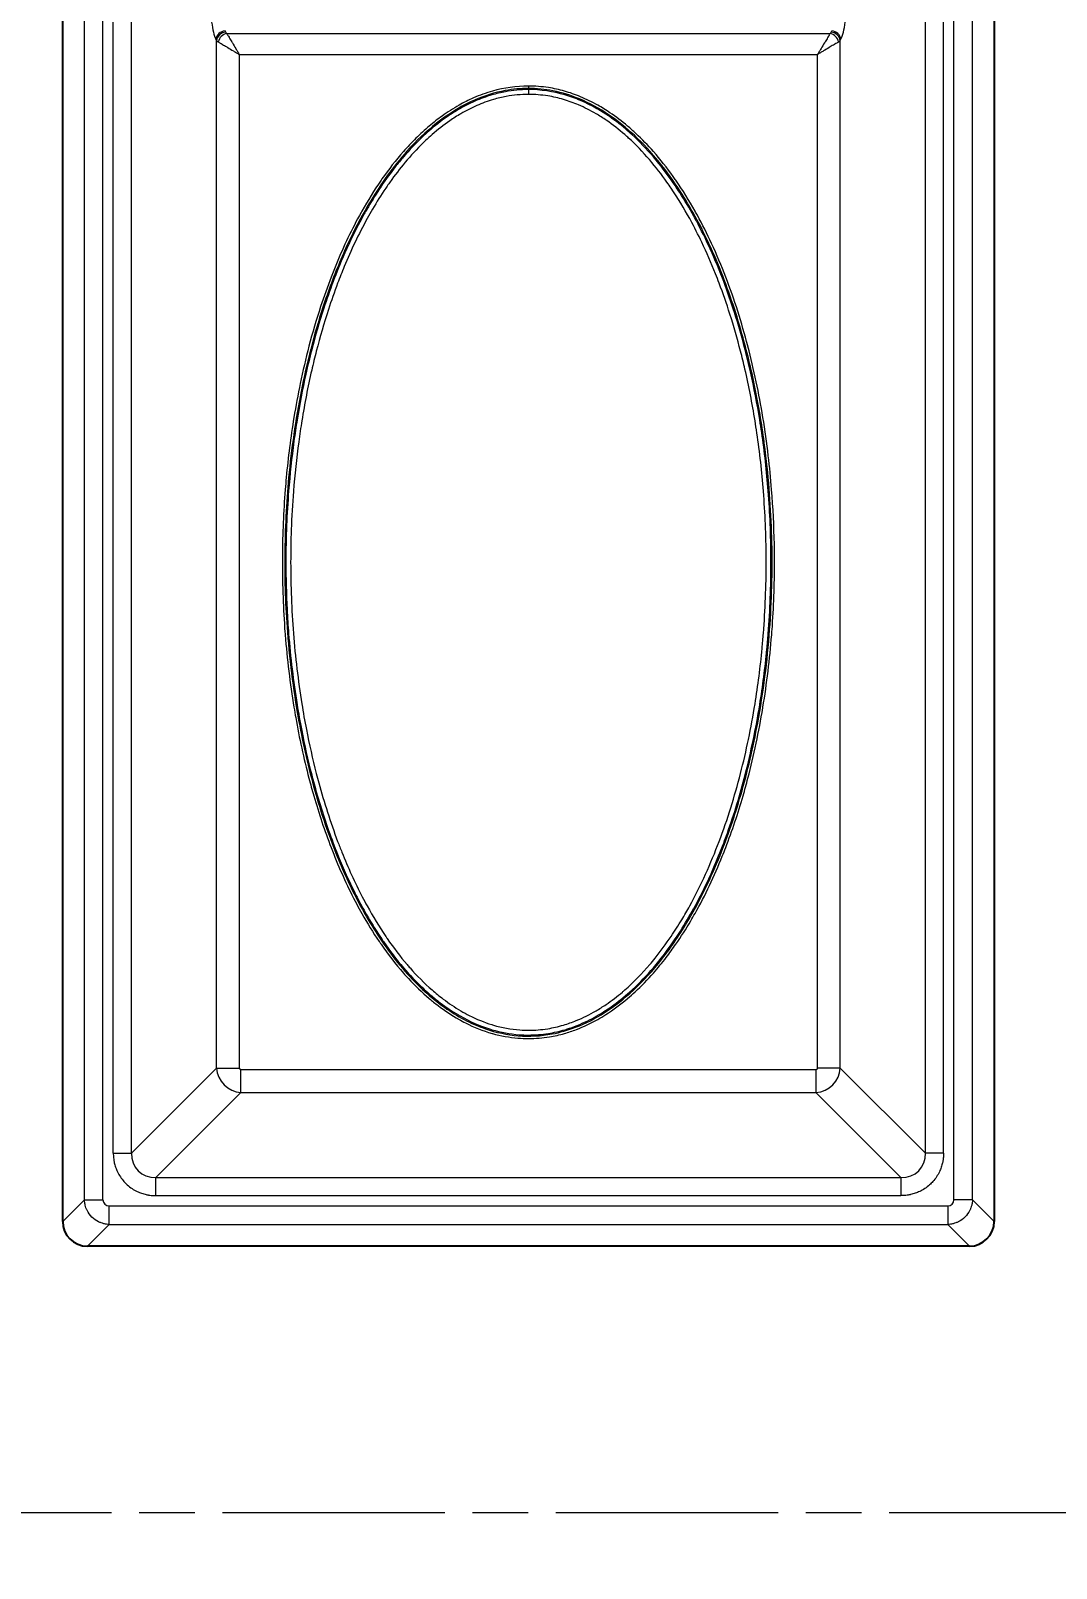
# Model space of a CAD drawing. Header units: millimetres. Extents: x 0 to 1486, y 0 to 1051.
# Drawn here: x 919.02 to 951.72, y 287.73 to 336.79 of the extents above; entities that cross this region are included whole.
import ezdxf

# ---------------------------------------------------------------- set-up
doc = ezdxf.new("R2010")
doc.units = ezdxf.units.MM
doc.header["$LTSCALE"] = 1.25
doc.linetypes.add('CHAIN', pattern=[0.3543, 0.2362, -0.0295, 0.0591, -0.0295])
for name, color, linetype, lineweight, true_color in [('Bemaßungen(DIN)', 7, 'Continuous', 5, 0x262659), ('Mittellinie(DIN)', 7, 'CHAIN', 15, 0x262659), ('Sichtbare Kanten(DIN)', 7, 'Continuous', 25, 0x262659), ('Sichtbare tangentiale Kanten(DIN)', 7, 'Continuous', 15, 0x1a1a3e)]:
    doc.layers.add(name, color=color, linetype=linetype, lineweight=lineweight, true_color=true_color)
doc.styles.add('Aktuell-DINGroßer Text', font='arial.ttf')
doc.dimstyles.new('STANDARD-DIN', dxfattribs={"dimscale": 1.25, "dimtxt": 5.25, "dimasz": 2.5, "dimexe": 3.175, "dimexo": 0, "dimgap": 0.8, "dimtad": 1, "dimrnd": 1e-08, "dimtxsty": 'Aktuell-DINGroßer Text', "dimcen": 0.09, "dimdle": 10, "dimclrd": 256, "dimclre": 256, "dimclrt": 256, "dimazin": 2, "dimtfac": 0.666667, "dimtmove": 0, "dimatfit": 3, "dimfxl": 1, "dimtolj": 1, "dimlwd": 25, "dimlwe": 25, "dimarcsym": 0})

# ---------------------------------------------------------------- blocks, each defined once
blk = doc.blocks.new('*D37')
at = {"layer": 'Bemaßungen(DIN)', "color": 250, "linetype": 'Continuous', "lineweight": 25, "true_color": 0x3f3f3f, "transparency": 16777216}
for p, q in [((1105.173, 296.347), (1131.662, 297.272)), ((1081.138, 283.508), (1131.662, 281.744))]:
    blk.add_line(p, q, dxfattribs=at)
for start, end in [(2.81942, 3.63885), (358, 2), (356.36115, 357.18058)]:
    blk.add_arc((909.321, 289.508), 218.508, start, end, dxfattribs=at)
at = {"layer": 'Bemaßungen(DIN)', "color": 250, "linetype": 'Continuous', "true_color": 0x3f3f3f, "transparency": 16777216}
for points in [[(1128.085, 300.278), (1127.044, 300.234), (1127.696, 297.134)], [(1127.044, 278.782), (1128.085, 278.738), (1127.696, 281.882)]]:
    blk.add_solid(points, dxfattribs=at)
at = {"layer": 'Defpoints', "color": 0, "linetype": 'Continuous', "transparency": 16777216}
for p in [(1105.173, 296.347), (909.321, 289.508), (1127.814, 286.966), (1081.138, 283.508)]:
    blk.add_point(p, dxfattribs=at)
at = {"layer": 'Bemaßungen(DIN)', "color": 179, "linetype": 'Continuous', "lineweight": 25, "true_color": 0x262659, "transparency": 16777216, "insert": (1120.267, 285.488), "char_height": 6.5625, "attachment_point": 1, "rotation": 90, "style": 'Aktuell-DINGroßer Text'}
blk.add_mtext('\\A1;4°', dxfattribs=at)

msp = doc.modelspace()

# ---------------------------------------------------------------- linework, layer by layer
at = {"layer": 'Mittellinie(DIN)', "ltscale": 23.990969}
msp.add_line((192.013, 289.508), (1084.263, 289.508), dxfattribs=at)
at = {"layer": 'Sichtbare Kanten(DIN)'}
for p, q in [((920.038, 298.796), (920.038, 411.92)), ((949.738, 411.92), (949.738, 298.796)), ((948.95, 298.008), (920.826, 298.008))]:
    msp.add_line(p, q, dxfattribs=at)
for centre, major_axis in [((920.851, 298.82), (-0.583, -0.583)), ((948.926, 298.82), (0.583, -0.583))]:
    msp.add_ellipse(centre, major_axis=major_axis, ratio=0.970288, start_param=5.512866, end_param=7.053504, dxfattribs=at)
at = {"layer": 'Sichtbare tangentiale Kanten(DIN)'}
for p, q in [((920.732, 299.49), (920.732, 411.227)), ((921.323, 299.49), (921.323, 411.227)), ((948.454, 299.49), (948.454, 411.227)), ((949.045, 299.49), (949.045, 411.227)), ((921.651, 300.979), (921.651, 337.061)), ((922.233, 300.979), (922.233, 337.061)), ((947.544, 300.979), (947.544, 337.061)), ((948.126, 300.979), (948.126, 337.061)), ((925.236, 336.747), (925.214, 336.79)), ((925.268, 336.704), (944.508, 336.704)), ((944.541, 336.747), (944.562, 336.79)), ((924.945, 336.478), (924.923, 336.52)), ((924.945, 303.691), (924.945, 336.478)), ((944.832, 336.478), (944.853, 336.52)), ((944.832, 303.691), (944.832, 336.478)), ((925.672, 303.691), (925.672, 336.03)), ((925.672, 336.03), (944.104, 336.03)), ((944.104, 303.691), (944.104, 336.03)), ((934.888, 335.025), (934.888, 334.949)), ((934.888, 334.949), (934.888, 334.913)), ((934.888, 334.913), (934.888, 334.759)), ((922.233, 300.979), (924.945, 303.691)), ((924.945, 303.691), (925.672, 303.691)), ((944.832, 303.691), (944.104, 303.691)), ((947.544, 300.979), (944.832, 303.691)), ((925.721, 302.915), (925.721, 303.642)), ((925.721, 303.642), (944.056, 303.642)), ((944.056, 303.642), (944.056, 302.915)), ((923.009, 300.203), (925.721, 302.915)), ((925.721, 302.915), (944.056, 302.915)), ((946.767, 300.203), (944.056, 302.915)), ((921.651, 300.979), (922.233, 300.979)), ((948.126, 300.979), (947.544, 300.979)), ((923.009, 300.203), (946.767, 300.203)), ((923.009, 299.621), (923.009, 300.203)), ((946.767, 300.203), (946.767, 299.621)), ((920.038, 298.796), (920.732, 299.49)), ((920.732, 299.49), (921.323, 299.49)), ((921.52, 298.702), (921.52, 299.293)), ((921.52, 299.293), (948.257, 299.293)), ((923.009, 299.621), (946.767, 299.621)), ((948.257, 299.293), (948.257, 298.702)), ((949.045, 299.49), (948.454, 299.49)), ((949.738, 298.796), (949.045, 299.49)), ((920.826, 298.008), (921.52, 298.702)), ((921.52, 298.702), (948.257, 298.702)), ((948.95, 298.008), (948.257, 298.702))]:
    msp.add_line(p, q, dxfattribs=at)
for centre, major_axis, ratio, start_param, end_param in [((925.054, 337.595), (-0.001, 1.197), 0.249407, 2.033422, 2.685728), ((944.723, 337.595), (0.001, 1.197), 0.249407, 3.597457, 4.249764), ((925.214, 336.52), (-0.267, -0.136), 0.876427, 4.292601, 5.756816), ((925.236, 336.478), (-0.267, -0.136), 0.876427, 4.292601, 5.756816), ((925.268, 336.434), (-0.212, -0.212), 0.822157, 4.024283, 5.400495), ((925.761, 336.799), (-0.539, 0), 0.439726, 0.219686, 0.413587), ((944.015, 336.799), (0.539, 0), 0.439726, 5.869599, 6.063499), ((944.508, 336.434), (0.212, -0.212), 0.822157, 0.88269, 2.258902), ((944.541, 336.478), (0.267, -0.136), 0.876427, 0.526369, 1.990584), ((944.562, 336.52), (0.267, -0.136), 0.876427, 0.526369, 1.990584), ((925.726, 336.531), (-0.803, 0), 0.281851, 0.234549, 0.438861), ((944.051, 336.531), (0.803, 0), 0.281851, 5.844325, 6.048636), ((925.724, 303.694), (0.566, -0.566), 0.950188, 3.956104, 5.468674), ((925.724, 303.694), (0.0375, 0.0375), 0.943242, 2.385308, 3.897877), ((944.053, 303.694), (-0.566, -0.566), 0.950188, 0.814511, 2.327081), ((944.053, 303.694), (-0.0375, 0.0375), 0.943242, 2.385308, 3.897877), ((923.093, 301.063), (0.65, 0.65), 0.870843, 2.385491, 3.897694), ((946.683, 301.063), (-0.65, 0.65), 0.870843, 2.385491, 3.897694), ((921.526, 299.496), (-0.146, -0.146), 0.970883, 5.512439, 7.053932), ((948.251, 299.496), (-0.146, 0.146), 0.970883, 2.370846, 3.912339)]:
    msp.add_ellipse(centre, major_axis=major_axis, ratio=ratio, start_param=start_param, end_param=end_param, dxfattribs=at)
for points, knots in [([(925.268, 336.704), (925.274, 336.695), (925.279, 336.685), (925.285, 336.675), (925.292, 336.665), (925.298, 336.654), (925.305, 336.643), (925.316, 336.624), (925.328, 336.604), (925.341, 336.583), (925.343, 336.579), (925.346, 336.574), (925.348, 336.57), (925.374, 336.527), (925.402, 336.481), (925.431, 336.432), (925.437, 336.423), (925.443, 336.413), (925.449, 336.403), (925.484, 336.344), (925.521, 336.283), (925.558, 336.22), (925.577, 336.189), (925.596, 336.157), (925.615, 336.126), (925.625, 336.11), (925.634, 336.094), (925.644, 336.078), (925.653, 336.062), (925.663, 336.046), (925.672, 336.03)], [0, 0, 0, 0, 0.0583903, 0.0583903, 0.0583903, 0.1166231, 0.1166231, 0.1166231, 0.213731, 0.213731, 0.213731, 0.233069, 0.233069, 0.233069, 0.4274621, 0.4274621, 0.4274621, 0.4661163, 0.4661163, 0.4661163, 0.6989275, 0.6989275, 0.6989275, 0.8156207, 0.8156207, 0.8156207, 0.8739806, 0.8739806, 0.8739806, 0.9322842, 0.9322842, 0.9322842, 0.9322842]), ([(944.508, 336.704), (944.503, 336.695), (944.497, 336.685), (944.491, 336.675), (944.485, 336.665), (944.478, 336.654), (944.472, 336.643), (944.461, 336.624), (944.449, 336.604), (944.436, 336.583), (944.433, 336.579), (944.431, 336.574), (944.428, 336.57), (944.403, 336.527), (944.375, 336.481), (944.345, 336.432), (944.34, 336.423), (944.334, 336.413), (944.328, 336.403), (944.292, 336.344), (944.256, 336.283), (944.218, 336.22), (944.199, 336.189), (944.18, 336.157), (944.161, 336.126), (944.152, 336.11), (944.142, 336.094), (944.133, 336.078), (944.123, 336.062), (944.114, 336.046), (944.104, 336.03)], [0, 0, 0, 0, 0.0583903, 0.0583903, 0.0583903, 0.1166231, 0.1166231, 0.1166231, 0.2137311, 0.2137311, 0.2137311, 0.233069, 0.233069, 0.233069, 0.4274621, 0.4274621, 0.4274621, 0.4661163, 0.4661163, 0.4661163, 0.6989275, 0.6989275, 0.6989275, 0.8156207, 0.8156207, 0.8156207, 0.8739806, 0.8739806, 0.8739806, 0.9322842, 0.9322842, 0.9322842, 0.9322842]), ([(924.999, 336.434), (925.008, 336.429), (925.017, 336.423), (925.028, 336.417), (925.038, 336.411), (925.049, 336.405), (925.06, 336.398), (925.079, 336.387), (925.099, 336.375), (925.12, 336.362), (925.124, 336.36), (925.128, 336.357), (925.132, 336.354), (925.175, 336.329), (925.222, 336.301), (925.27, 336.272), (925.28, 336.266), (925.29, 336.26), (925.299, 336.254), (925.358, 336.219), (925.42, 336.182), (925.482, 336.144), (925.514, 336.125), (925.545, 336.107), (925.577, 336.087), (925.593, 336.078), (925.609, 336.068), (925.625, 336.059), (925.64, 336.049), (925.656, 336.04), (925.672, 336.03)], [0, 0, 0, 0, 0.0583903, 0.0583903, 0.0583903, 0.1166231, 0.1166231, 0.1166231, 0.213731, 0.213731, 0.213731, 0.233069, 0.233069, 0.233069, 0.4274621, 0.4274621, 0.4274621, 0.4661163, 0.4661163, 0.4661163, 0.6989275, 0.6989275, 0.6989275, 0.8156207, 0.8156207, 0.8156207, 0.8739806, 0.8739806, 0.8739806, 0.9322842, 0.9322842, 0.9322842, 0.9322842]), ([(944.778, 336.434), (944.769, 336.429), (944.759, 336.423), (944.749, 336.417), (944.739, 336.411), (944.728, 336.405), (944.717, 336.398), (944.698, 336.387), (944.678, 336.375), (944.657, 336.362), (944.653, 336.36), (944.648, 336.357), (944.644, 336.354), (944.601, 336.329), (944.555, 336.301), (944.506, 336.272), (944.497, 336.266), (944.487, 336.26), (944.477, 336.254), (944.418, 336.219), (944.357, 336.182), (944.294, 336.144), (944.263, 336.125), (944.231, 336.107), (944.2, 336.087), (944.184, 336.078), (944.168, 336.068), (944.152, 336.059), (944.136, 336.049), (944.12, 336.04), (944.104, 336.03)], [0, 0, 0, 0, 0.0583903, 0.0583903, 0.0583903, 0.1166231, 0.1166231, 0.1166231, 0.2137311, 0.2137311, 0.2137311, 0.233069, 0.233069, 0.233069, 0.4274621, 0.4274621, 0.4274621, 0.4661163, 0.4661163, 0.4661163, 0.6989275, 0.6989275, 0.6989275, 0.8156207, 0.8156207, 0.8156207, 0.8739806, 0.8739806, 0.8739806, 0.9322842, 0.9322842, 0.9322842, 0.9322842]), ([(934.888, 335.025), (935.101, 335.025), (935.315, 335.008), (935.525, 334.975), (935.697, 334.948), (935.867, 334.911), (936.034, 334.864), (936.21, 334.814), (936.382, 334.754), (936.551, 334.684), (936.74, 334.605), (936.923, 334.515), (937.101, 334.415), (937.233, 334.34), (937.363, 334.26), (937.489, 334.175), (937.683, 334.043), (937.87, 333.9), (938.049, 333.749), (938.141, 333.671), (938.23, 333.591), (938.317, 333.51), (938.512, 333.327), (938.698, 333.135), (938.874, 332.934), (939.098, 332.68), (939.307, 332.414), (939.503, 332.138), (939.531, 332.098), (939.559, 332.058), (939.587, 332.018), (939.807, 331.7), (940.011, 331.371), (940.2, 331.034), (940.225, 330.99), (940.25, 330.946), (940.274, 330.902), (940.435, 330.607), (940.586, 330.306), (940.728, 330.001), (940.891, 329.648), (941.042, 329.29), (941.181, 328.927), (941.456, 328.212), (941.687, 327.48), (941.881, 326.74), (941.883, 326.734), (941.884, 326.728), (941.886, 326.722), (942.082, 325.973), (942.24, 325.215), (942.365, 324.451), (942.432, 324.046), (942.489, 323.639), (942.537, 323.231), (942.579, 322.871), (942.615, 322.509), (942.643, 322.147), (942.689, 321.568), (942.718, 320.987), (942.729, 320.406), (942.733, 320.213), (942.735, 320.021), (942.735, 319.829), (942.735, 319.108), (942.709, 318.388), (942.656, 317.67), (942.652, 317.617), (942.648, 317.563), (942.644, 317.51), (942.582, 316.739), (942.49, 315.97), (942.365, 315.206), (942.364, 315.198), (942.363, 315.19), (942.361, 315.183), (942.237, 314.427), (942.08, 313.676), (941.886, 312.936), (941.837, 312.749), (941.786, 312.563), (941.733, 312.378), (941.571, 311.82), (941.388, 311.268), (941.179, 310.726), (941.144, 310.633), (941.107, 310.54), (941.07, 310.447), (940.818, 309.822), (940.531, 309.211), (940.201, 308.623), (940.156, 308.545), (940.111, 308.467), (940.066, 308.389), (939.915, 308.134), (939.756, 307.883), (939.587, 307.639), (939.489, 307.498), (939.387, 307.358), (939.283, 307.222), (939.152, 307.051), (939.016, 306.885), (938.874, 306.723), (938.689, 306.513), (938.495, 306.311), (938.289, 306.121), (938.211, 306.049), (938.131, 305.978), (938.049, 305.909), (937.829, 305.723), (937.597, 305.55), (937.354, 305.395), (937.271, 305.342), (937.186, 305.291), (937.101, 305.243), (936.882, 305.119), (936.654, 305.011), (936.419, 304.921), (936.293, 304.873), (936.164, 304.83), (936.034, 304.793), (935.879, 304.749), (935.721, 304.714), (935.563, 304.688), (935.34, 304.651), (935.114, 304.632), (934.888, 304.632), (934.777, 304.632), (934.666, 304.637), (934.555, 304.646), (934.281, 304.668), (934.008, 304.718), (933.743, 304.793), (933.738, 304.794), (933.734, 304.796), (933.729, 304.797), (933.437, 304.88), (933.154, 304.994), (932.883, 305.131), (932.813, 305.167), (932.744, 305.204), (932.676, 305.243), (932.444, 305.374), (932.221, 305.522), (932.009, 305.683), (931.913, 305.756), (931.819, 305.831), (931.727, 305.909), (931.492, 306.108), (931.27, 306.323), (931.06, 306.548), (931.007, 306.606), (930.954, 306.664), (930.902, 306.723), (930.647, 307.014), (930.41, 307.321), (930.19, 307.639), (930.17, 307.668), (930.15, 307.697), (930.131, 307.726), (929.933, 308.017), (929.748, 308.317), (929.576, 308.623), (929.52, 308.722), (929.466, 308.821), (929.413, 308.921), (929.138, 309.439), (928.895, 309.973), (928.679, 310.518), (928.651, 310.587), (928.624, 310.656), (928.597, 310.726), (928.389, 311.268), (928.205, 311.82), (928.044, 312.378), (927.99, 312.563), (927.939, 312.749), (927.89, 312.936), (927.723, 313.575), (927.583, 314.221), (927.468, 314.872), (927.448, 314.983), (927.429, 315.095), (927.411, 315.206), (927.286, 315.97), (927.194, 316.739), (927.133, 317.51), (927.131, 317.538), (927.128, 317.567), (927.126, 317.595), (927.07, 318.338), (927.042, 319.083), (927.042, 319.829), (927.042, 319.9), (927.042, 319.97), (927.042, 320.041), (927.047, 320.744), (927.077, 321.447), (927.133, 322.147), (927.143, 322.278), (927.154, 322.408), (927.167, 322.538), (927.226, 323.178), (927.307, 323.817), (927.411, 324.451), (927.471, 324.814), (927.538, 325.177), (927.613, 325.537), (927.696, 325.934), (927.788, 326.329), (927.89, 326.722), (928.002, 327.148), (928.126, 327.572), (928.263, 327.991), (928.366, 328.307), (928.478, 328.621), (928.597, 328.931), (928.652, 329.073), (928.708, 329.214), (928.766, 329.354), (928.997, 329.914), (929.257, 330.461), (929.552, 330.99), (929.56, 331.005), (929.568, 331.019), (929.576, 331.034), (929.766, 331.371), (929.969, 331.7), (930.19, 332.018), (930.199, 332.032), (930.209, 332.046), (930.219, 332.06), (930.431, 332.363), (930.658, 332.656), (930.902, 332.934), (931.031, 333.08), (931.164, 333.222), (931.303, 333.359), (931.439, 333.494), (931.581, 333.624), (931.727, 333.749), (931.859, 333.861), (931.996, 333.968), (932.136, 334.069), (932.31, 334.194), (932.49, 334.31), (932.675, 334.415), (932.825, 334.499), (932.98, 334.577), (933.137, 334.646), (933.334, 334.732), (933.536, 334.805), (933.743, 334.864), (934.115, 334.969), (934.502, 335.025), (934.888, 335.025)], [0, 0, 0, 0, 0.639708, 0.639708, 0.639708, 1.160348, 1.160348, 1.160348, 1.708499, 1.708499, 1.708499, 2.321068, 2.321068, 2.321068, 2.777127, 2.777127, 2.777127, 3.481707, 3.481707, 3.481707, 3.840961, 3.840961, 3.840961, 4.642216, 4.642216, 4.642216, 5.656868, 5.656868, 5.656868, 5.802986, 5.802986, 5.802986, 6.963587, 6.963587, 6.963587, 7.114552, 7.114552, 7.114552, 8.124051, 8.124051, 8.124051, 9.289556, 9.289556, 9.289556, 11.587453, 11.587453, 11.587453, 11.605982, 11.605982, 11.605982, 13.927144, 13.927144, 13.927144, 15.159529, 15.159529, 15.159529, 16.248341, 16.248341, 16.248341, 17.992352, 17.992352, 17.992352, 18.569576, 18.569576, 18.569576, 20.730291, 20.730291, 20.730291, 20.890769, 20.890769, 20.890769, 23.211965, 23.211965, 23.211965, 23.235727, 23.235727, 23.235727, 25.53318, 25.53318, 25.53318, 26.112017, 26.112017, 26.112017, 27.854377, 27.854377, 27.854377, 28.153739, 28.153739, 28.153739, 30.175566, 30.175566, 30.175566, 30.445968, 30.445968, 30.445968, 31.33622, 31.33622, 31.33622, 31.85246, 31.85246, 31.85246, 32.496894, 32.496894, 32.496894, 33.336993, 33.336993, 33.336993, 33.657412, 33.657412, 33.657412, 34.522413, 34.522413, 34.522413, 34.818036, 34.818036, 34.818036, 35.57249, 35.57249, 35.57249, 35.978641, 35.978641, 35.978641, 36.46173, 36.46173, 36.46173, 37.139135, 37.139135, 37.139135, 37.472442, 37.472442, 37.472442, 38.299742, 38.299742, 38.299742, 38.313597, 38.313597, 38.313597, 39.224503, 39.224503, 39.224503, 39.460285, 39.460285, 39.460285, 40.259784, 40.259784, 40.259784, 40.620853, 40.620853, 40.620853, 41.545701, 41.545701, 41.545701, 41.781511, 41.781511, 41.781511, 42.942132, 42.942132, 42.942132, 43.047049, 43.047049, 43.047049, 44.102719, 44.102719, 44.102719, 44.442229, 44.442229, 44.442229, 46.200033, 46.200033, 46.200033, 46.423921, 46.423921, 46.423921, 48.166433, 48.166433, 48.166433, 48.745108, 48.745108, 48.745108, 50.727284, 50.727284, 50.727284, 51.066318, 51.066318, 51.066318, 53.387519, 53.387519, 53.387519, 53.473034, 53.473034, 53.473034, 55.708716, 55.708716, 55.708716, 55.921312, 55.921312, 55.921312, 58.029915, 58.029915, 58.029915, 58.421576, 58.421576, 58.421576, 60.351166, 60.351166, 60.351166, 61.455449, 61.455449, 61.455449, 62.672368, 62.672368, 62.672368, 63.995258, 63.995258, 63.995258, 64.993535, 64.993535, 64.993535, 65.448701, 65.448701, 65.448701, 67.264643, 67.264643, 67.264643, 67.314699, 67.314699, 67.314699, 68.475297, 68.475297, 68.475297, 68.525889, 68.525889, 68.525889, 69.636002, 69.636002, 69.636002, 70.220476, 70.220476, 70.220476, 70.796631, 70.796631, 70.796631, 71.316647, 71.316647, 71.316647, 71.957253, 71.957253, 71.957253, 72.473802, 72.473802, 72.473802, 73.117889, 73.117889, 73.117889, 74.278288, 74.278288, 74.278288, 74.278288]), ([(934.888, 334.949), (935.15, 334.949), (935.709, 334.893), (936.583, 334.623), (937.462, 334.139), (938.311, 333.448), (939.071, 332.62), (939.702, 331.737), (940.435, 330.501), (941.172, 328.857), (941.797, 326.872), (942.215, 324.986), (942.529, 322.896), (942.695, 320.452), (942.622, 317.597), (942.282, 314.9), (941.724, 312.494), (941.007, 310.383), (940.164, 308.62), (939.206, 307.191), (938.301, 306.188), (937.369, 305.454), (936.48, 304.995), (935.547, 304.727), (934.565, 304.673), (933.644, 304.873), (932.89, 305.196), (932.26, 305.575), (931.658, 306.051), (931.054, 306.646), (930.485, 307.335), (929.944, 308.129), (929.339, 309.183), (928.695, 310.599), (928.056, 312.489), (927.505, 314.845), (927.174, 317.414), (927.085, 320.067), (927.213, 322.638), (927.59, 325.29), (928.182, 327.615), (928.883, 329.501), (929.494, 330.768), (930.11, 331.787), (930.683, 332.582), (931.408, 333.394), (932.233, 334.087), (933.183, 334.62), (934.051, 334.893), (934.641, 334.949), (934.888, 334.949)], [0, 0, 0, 0, 0.801473, 1.708499, 2.777127, 3.840961, 5.018658, 6.172353, 7.114552, 9.351003, 11.587453, 13.373491, 15.159529, 17.94491, 20.730291, 23.740723, 26.112017, 28.153739, 30.445968, 31.987116, 33.336993, 34.522413, 35.57249, 36.368743, 37.472442, 38.554664, 39.224503, 39.965544, 40.78815, 41.545701, 42.532728, 43.487478, 44.442229, 46.200033, 48.166433, 50.445565, 53.473034, 55.947305, 58.421576, 61.208417, 63.995258, 65.629951, 67.264643, 68.228999, 69.222094, 70.220476, 71.519846, 72.473802, 73.523577, 74.278288, 74.278288, 74.278288, 74.278288]), ([(934.888, 334.913), (935.281, 334.913), (935.674, 334.852), (936.05, 334.742), (936.22, 334.692), (936.387, 334.631), (936.55, 334.562), (936.746, 334.478), (936.937, 334.381), (937.121, 334.274), (937.236, 334.206), (937.349, 334.134), (937.459, 334.059), (937.669, 333.915), (937.87, 333.757), (938.061, 333.59), (938.103, 333.553), (938.146, 333.515), (938.187, 333.477), (938.43, 333.254), (938.658, 333.016), (938.871, 332.766), (938.932, 332.695), (938.992, 332.623), (939.051, 332.55), (939.233, 332.323), (939.404, 332.089), (939.566, 331.849), (939.616, 331.775), (939.665, 331.7), (939.714, 331.625), (939.872, 331.378), (940.022, 331.125), (940.164, 330.868), (940.171, 330.855), (940.178, 330.842), (940.186, 330.828), (940.341, 330.544), (940.486, 330.254), (940.622, 329.961), (940.786, 329.609), (940.936, 329.252), (941.075, 328.89), (941.088, 328.856), (941.101, 328.821), (941.114, 328.786), (941.238, 328.459), (941.352, 328.129), (941.458, 327.796), (941.583, 327.403), (941.697, 327.006), (941.8, 326.607), (941.86, 326.373), (941.916, 326.138), (941.969, 325.902), (942.083, 325.395), (942.181, 324.885), (942.264, 324.372), (942.285, 324.24), (942.306, 324.108), (942.325, 323.975), (942.416, 323.355), (942.485, 322.732), (942.534, 322.107), (942.589, 321.402), (942.618, 320.694), (942.622, 319.987), (942.622, 319.934), (942.622, 319.881), (942.622, 319.829), (942.622, 319.068), (942.593, 318.308), (942.534, 317.55), (942.521, 317.385), (942.506, 317.219), (942.491, 317.053), (942.434, 316.462), (942.359, 315.872), (942.264, 315.285), (942.203, 314.905), (942.133, 314.525), (942.054, 314.148), (941.978, 313.78), (941.893, 313.414), (941.8, 313.05), (941.638, 312.422), (941.45, 311.799), (941.231, 311.188), (941.193, 311.082), (941.154, 310.976), (941.114, 310.871), (941.01, 310.595), (940.899, 310.321), (940.781, 310.049), (940.596, 309.625), (940.394, 309.207), (940.17, 308.801), (940.168, 308.797), (940.166, 308.793), (940.164, 308.789), (940.028, 308.542), (939.885, 308.3), (939.733, 308.062), (939.678, 307.977), (939.623, 307.892), (939.566, 307.809), (939.402, 307.566), (939.228, 307.329), (939.044, 307.099), (938.987, 307.029), (938.929, 306.96), (938.871, 306.891), (938.664, 306.649), (938.444, 306.418), (938.21, 306.201), (938.161, 306.156), (938.111, 306.111), (938.061, 306.067), (937.866, 305.897), (937.662, 305.738), (937.448, 305.592), (937.341, 305.519), (937.232, 305.45), (937.121, 305.384), (937.027, 305.33), (936.932, 305.278), (936.836, 305.229), (936.63, 305.125), (936.418, 305.035), (936.199, 304.962), (936.15, 304.945), (936.1, 304.93), (936.05, 304.915), (935.878, 304.864), (935.703, 304.824), (935.526, 304.796), (935.315, 304.762), (935.102, 304.745), (934.888, 304.745), (934.79, 304.745), (934.691, 304.748), (934.593, 304.756), (934.299, 304.778), (934.008, 304.832), (933.726, 304.915), (933.71, 304.92), (933.693, 304.925), (933.677, 304.93), (933.339, 305.034), (933.015, 305.179), (932.71, 305.353), (932.692, 305.363), (932.674, 305.374), (932.656, 305.384), (932.455, 305.502), (932.263, 305.632), (932.078, 305.772), (931.954, 305.866), (931.833, 305.965), (931.716, 306.067), (931.648, 306.126), (931.582, 306.187), (931.516, 306.248), (931.301, 306.451), (931.098, 306.666), (930.907, 306.89), (930.676, 307.16), (930.462, 307.442), (930.262, 307.733), (930.245, 307.758), (930.227, 307.783), (930.21, 307.809), (930.101, 307.97), (929.996, 308.135), (929.894, 308.302), (929.797, 308.462), (929.703, 308.625), (929.613, 308.789), (929.51, 308.975), (929.412, 309.163), (929.318, 309.353), (929.129, 309.736), (928.957, 310.126), (928.798, 310.521), (928.752, 310.637), (928.706, 310.754), (928.662, 310.871), (928.464, 311.396), (928.289, 311.929), (928.135, 312.468), (928.08, 312.661), (928.027, 312.855), (927.977, 313.05), (927.856, 313.519), (927.75, 313.992), (927.658, 314.467), (927.605, 314.739), (927.556, 315.012), (927.512, 315.285), (927.391, 316.036), (927.302, 316.792), (927.242, 317.55), (927.222, 317.806), (927.206, 318.063), (927.193, 318.319), (927.167, 318.822), (927.154, 319.325), (927.154, 319.829), (927.154, 320.222), (927.162, 320.616), (927.178, 321.01), (927.192, 321.376), (927.214, 321.742), (927.243, 322.107), (927.284, 322.637), (927.34, 323.165), (927.411, 323.691), (927.442, 323.919), (927.476, 324.146), (927.512, 324.372), (927.592, 324.863), (927.685, 325.351), (927.792, 325.836), (927.85, 326.094), (927.911, 326.351), (927.977, 326.607), (928.092, 327.055), (928.221, 327.5), (928.365, 327.94), (928.457, 328.224), (928.556, 328.506), (928.662, 328.786), (928.693, 328.869), (928.725, 328.951), (928.758, 329.034), (928.9, 329.394), (929.053, 329.751), (929.22, 330.102), (929.344, 330.361), (929.474, 330.617), (929.613, 330.868), (929.669, 330.97), (929.726, 331.071), (929.785, 331.172), (929.914, 331.392), (930.049, 331.609), (930.192, 331.822), (930.198, 331.831), (930.204, 331.84), (930.21, 331.849), (930.347, 332.052), (930.491, 332.251), (930.643, 332.445), (930.728, 332.554), (930.815, 332.661), (930.905, 332.767), (931.094, 332.987), (931.293, 333.198), (931.504, 333.398), (931.574, 333.463), (931.644, 333.528), (931.716, 333.59), (931.899, 333.751), (932.091, 333.902), (932.292, 334.041), (932.41, 334.123), (932.531, 334.201), (932.655, 334.274), (932.825, 334.373), (933, 334.463), (933.18, 334.542), (933.357, 334.62), (933.54, 334.687), (933.726, 334.742), (933.867, 334.783), (934.01, 334.818), (934.154, 334.844), (934.396, 334.889), (934.642, 334.913), (934.888, 334.913)], [0, 0, 0, 0, 1.13436, 1.13436, 1.13436, 1.648132, 1.648132, 1.648132, 2.268893, 2.268893, 2.268893, 2.658644, 2.658644, 2.658644, 3.403508, 3.403508, 3.403508, 3.570243, 3.570243, 3.570243, 4.538009, 4.538009, 4.538009, 4.814995, 4.814995, 4.814995, 5.672522, 5.672522, 5.672522, 5.936787, 5.936787, 5.936787, 6.807049, 6.807049, 6.807049, 6.85221, 6.85221, 6.85221, 7.813767, 7.813767, 7.813767, 8.965202, 8.965202, 8.965202, 9.076064, 9.076064, 9.076064, 10.116636, 10.116636, 10.116636, 11.345066, 11.345066, 11.345066, 12.065149, 12.065149, 12.065149, 13.614093, 13.614093, 13.614093, 14.013663, 14.013663, 14.013663, 15.88308, 15.88308, 15.88308, 17.995019, 17.995019, 17.995019, 18.152131, 18.152131, 18.152131, 20.421151, 20.421151, 20.421151, 20.917399, 20.917399, 20.917399, 22.690238, 22.690238, 22.690238, 23.83978, 23.83978, 23.83978, 24.959232, 24.959232, 24.959232, 26.893631, 26.893631, 26.893631, 27.228211, 27.228211, 27.228211, 28.107348, 28.107348, 28.107348, 29.483886, 29.483886, 29.483886, 29.497213, 29.497213, 29.497213, 30.332062, 30.332062, 30.332062, 30.631736, 30.631736, 30.631736, 31.500075, 31.500075, 31.500075, 31.766262, 31.766262, 31.766262, 32.704434, 32.704434, 32.704434, 32.900755, 32.900755, 32.900755, 33.658217, 33.658217, 33.658217, 34.035302, 34.035302, 34.035302, 34.350766, 34.350766, 34.350766, 35.019428, 35.019428, 35.019428, 35.169775, 35.169775, 35.169775, 35.688089, 35.688089, 35.688089, 36.304253, 36.304253, 36.304253, 36.588432, 36.588432, 36.588432, 37.438768, 37.438768, 37.438768, 37.488776, 37.488776, 37.488776, 38.512582, 38.512582, 38.512582, 38.573276, 38.573276, 38.573276, 39.250927, 39.250927, 39.250927, 39.707763, 39.707763, 39.707763, 39.971507, 39.971507, 39.971507, 40.840853, 40.840853, 40.840853, 41.886498, 41.886498, 41.886498, 41.976802, 41.976802, 41.976802, 42.555048, 42.555048, 42.555048, 43.111289, 43.111289, 43.111289, 43.74126, 43.74126, 43.74126, 45.007841, 45.007841, 45.007841, 45.380295, 45.380295, 45.380295, 47.050279, 47.050279, 47.050279, 47.649332, 47.649332, 47.649332, 49.092716, 49.092716, 49.092716, 49.918292, 49.918292, 49.918292, 52.18734, 52.18734, 52.18734, 52.954306, 52.954306, 52.954306, 54.456398, 54.456398, 54.456398, 55.632024, 55.632024, 55.632024, 56.72542, 56.72542, 56.72542, 58.309742, 58.309742, 58.309742, 58.994445, 58.994445, 58.994445, 60.475949, 60.475949, 60.475949, 61.263459, 61.263459, 61.263459, 62.642156, 62.642156, 62.642156, 63.532468, 63.532468, 63.532468, 63.795658, 63.795658, 63.795658, 64.94916, 64.94916, 64.94916, 65.801482, 65.801482, 65.801482, 66.146102, 66.146102, 66.146102, 66.904062, 66.904062, 66.904062, 66.935983, 66.935983, 66.935983, 67.662022, 67.662022, 67.662022, 68.070543, 68.070543, 68.070543, 68.924954, 68.924954, 68.924954, 69.205049, 69.205049, 69.205049, 69.919449, 69.919449, 69.919449, 70.33964, 70.33964, 70.33964, 70.911285, 70.911285, 70.911285, 71.474241, 71.474241, 71.474241, 71.898749, 71.898749, 71.898749, 72.608523, 72.608523, 72.608523, 72.608523]), ([(934.888, 334.759), (935.095, 334.759), (935.302, 334.742), (935.506, 334.709), (935.675, 334.682), (935.843, 334.644), (936.007, 334.595), (936.171, 334.547), (936.332, 334.488), (936.49, 334.421), (936.68, 334.34), (936.865, 334.246), (937.044, 334.141), (937.156, 334.076), (937.265, 334.006), (937.372, 333.933), (937.577, 333.792), (937.773, 333.638), (937.96, 333.475), (938.002, 333.438), (938.043, 333.401), (938.084, 333.364), (938.318, 333.149), (938.538, 332.919), (938.745, 332.678), (938.748, 332.675), (938.751, 332.671), (938.755, 332.667), (938.949, 332.44), (939.132, 332.202), (939.305, 331.958), (939.35, 331.893), (939.395, 331.829), (939.439, 331.763), (939.651, 331.45), (939.847, 331.126), (940.03, 330.795), (940.037, 330.781), (940.044, 330.768), (940.051, 330.755), (940.18, 330.52), (940.301, 330.281), (940.416, 330.039), (940.573, 329.71), (940.718, 329.376), (940.853, 329.037), (940.893, 328.936), (940.932, 328.834), (940.971, 328.732), (941.094, 328.408), (941.207, 328.08), (941.312, 327.749), (941.437, 327.359), (941.549, 326.965), (941.651, 326.569), (941.701, 326.376), (941.748, 326.183), (941.792, 325.99), (941.918, 325.446), (942.024, 324.898), (942.113, 324.348), (942.134, 324.216), (942.154, 324.085), (942.174, 323.953), (942.264, 323.336), (942.333, 322.717), (942.381, 322.096), (942.436, 321.394), (942.465, 320.69), (942.469, 319.986), (942.469, 319.933), (942.469, 319.881), (942.469, 319.829), (942.469, 319.072), (942.44, 318.316), (942.381, 317.562), (942.369, 317.402), (942.355, 317.242), (942.34, 317.082), (942.283, 316.489), (942.208, 315.898), (942.113, 315.309), (942.052, 314.931), (941.982, 314.554), (941.904, 314.179), (941.828, 313.814), (941.744, 313.45), (941.651, 313.089), (941.463, 312.356), (941.238, 311.633), (940.971, 310.925), (940.704, 310.217), (940.394, 309.525), (940.03, 308.863), (939.948, 308.715), (939.864, 308.568), (939.777, 308.423), (939.669, 308.244), (939.557, 308.068), (939.439, 307.894), (939.277, 307.655), (939.106, 307.421), (938.924, 307.196), (938.869, 307.126), (938.812, 307.058), (938.754, 306.991), (938.508, 306.703), (938.244, 306.431), (937.96, 306.182), (937.934, 306.16), (937.908, 306.138), (937.883, 306.116), (937.716, 305.975), (937.542, 305.841), (937.362, 305.718), (937.258, 305.647), (937.152, 305.58), (937.043, 305.516), (936.841, 305.398), (936.631, 305.293), (936.415, 305.205), (936.281, 305.151), (936.145, 305.103), (936.007, 305.062), (935.841, 305.013), (935.672, 304.974), (935.502, 304.947), (935.299, 304.914), (935.094, 304.898), (934.888, 304.898), (934.798, 304.898), (934.709, 304.901), (934.619, 304.907), (934.332, 304.927), (934.046, 304.98), (933.77, 305.062), (933.754, 305.067), (933.738, 305.071), (933.722, 305.076), (933.474, 305.153), (933.233, 305.252), (933.002, 305.369), (932.911, 305.416), (932.821, 305.465), (932.733, 305.516), (932.538, 305.631), (932.351, 305.757), (932.171, 305.894), (932.049, 305.986), (931.931, 306.082), (931.817, 306.182), (931.567, 306.401), (931.333, 306.637), (931.114, 306.885), (931.083, 306.92), (931.052, 306.955), (931.022, 306.991), (930.796, 307.255), (930.585, 307.533), (930.388, 307.82), (930.371, 307.845), (930.354, 307.869), (930.337, 307.894), (930.125, 308.208), (929.929, 308.531), (929.747, 308.863), (929.694, 308.958), (929.643, 309.054), (929.592, 309.151), (929.351, 309.615), (929.135, 310.092), (928.94, 310.578), (928.894, 310.693), (928.849, 310.809), (928.805, 310.925), (928.574, 311.538), (928.375, 312.162), (928.203, 312.794), (928.177, 312.892), (928.151, 312.99), (928.125, 313.089), (928.005, 313.555), (927.9, 314.024), (927.808, 314.497), (927.755, 314.767), (927.707, 315.038), (927.663, 315.309), (927.543, 316.056), (927.454, 316.808), (927.395, 317.562), (927.336, 318.316), (927.307, 319.072), (927.307, 319.829), (927.307, 320.176), (927.313, 320.524), (927.326, 320.872), (927.34, 321.28), (927.363, 321.688), (927.395, 322.095), (927.436, 322.622), (927.492, 323.147), (927.563, 323.671), (927.594, 323.897), (927.627, 324.123), (927.664, 324.348), (927.751, 324.889), (927.855, 325.427), (927.977, 325.961), (928.024, 326.164), (928.073, 326.367), (928.125, 326.569), (928.24, 327.014), (928.368, 327.455), (928.51, 327.892), (928.602, 328.174), (928.701, 328.454), (928.805, 328.732), (928.873, 328.911), (928.943, 329.088), (929.016, 329.265), (929.232, 329.787), (929.475, 330.299), (929.747, 330.795), (929.802, 330.895), (929.859, 330.995), (929.917, 331.094), (930.05, 331.322), (930.19, 331.545), (930.337, 331.763), (930.401, 331.857), (930.466, 331.951), (930.532, 332.043), (930.687, 332.258), (930.85, 332.466), (931.022, 332.667), (931.207, 332.883), (931.403, 333.091), (931.61, 333.287), (931.677, 333.351), (931.746, 333.414), (931.817, 333.475), (931.996, 333.632), (932.183, 333.78), (932.379, 333.915), (932.494, 333.995), (932.612, 334.071), (932.733, 334.141), (932.897, 334.238), (933.067, 334.325), (933.241, 334.402), (933.413, 334.477), (933.59, 334.542), (933.77, 334.595), (933.905, 334.635), (934.043, 334.668), (934.182, 334.694), (934.415, 334.737), (934.652, 334.759), (934.888, 334.759)], [0, 0, 0, 0, 0.620901, 0.620901, 0.620901, 1.134291, 1.134291, 1.134291, 1.648132, 1.648132, 1.648132, 2.268896, 2.268896, 2.268896, 2.658644, 2.658644, 2.658644, 3.403509, 3.403509, 3.403509, 3.570243, 3.570243, 3.570243, 4.522872, 4.522872, 4.522872, 4.538033, 4.538033, 4.538033, 5.435647, 5.435647, 5.435647, 5.672526, 5.672526, 5.672526, 6.807049, 6.807049, 6.807049, 6.85221, 6.85221, 6.85221, 7.65563, 7.65563, 7.65563, 8.748582, 8.748582, 8.748582, 9.07605, 9.07605, 9.07605, 10.116636, 10.116636, 10.116636, 11.345061, 11.345061, 11.345061, 11.940907, 11.940907, 11.940907, 13.614094, 13.614094, 13.614094, 14.013663, 14.013663, 14.013663, 15.883041, 15.883041, 15.883041, 17.995019, 17.995019, 17.995019, 18.152131, 18.152131, 18.152131, 20.421151, 20.421151, 20.421151, 20.902488, 20.902488, 20.902488, 22.690208, 22.690208, 22.690208, 23.83978, 23.83978, 23.83978, 24.959232, 24.959232, 24.959232, 27.228332, 27.228332, 27.228332, 29.497264, 29.497264, 29.497264, 30.004132, 30.004132, 30.004132, 30.631822, 30.631822, 30.631822, 31.500075, 31.500075, 31.500075, 31.766262, 31.766262, 31.766262, 32.900744, 32.900744, 32.900744, 33.002604, 33.002604, 33.002604, 33.658217, 33.658217, 33.658217, 34.035386, 34.035386, 34.035386, 34.737409, 34.737409, 34.737409, 35.169886, 35.169886, 35.169886, 35.688089, 35.688089, 35.688089, 36.304254, 36.304254, 36.304254, 36.573387, 36.573387, 36.573387, 37.438768, 37.438768, 37.438768, 37.488776, 37.488776, 37.488776, 38.267108, 38.267108, 38.267108, 38.573188, 38.573188, 38.573188, 39.250927, 39.250927, 39.250927, 39.707618, 39.707618, 39.707618, 40.702482, 40.702482, 40.702482, 40.842288, 40.842288, 40.842288, 41.886498, 41.886498, 41.886498, 41.976801, 41.976801, 41.976801, 43.111293, 43.111293, 43.111293, 43.438274, 43.438274, 43.438274, 45.007841, 45.007841, 45.007841, 45.380294, 45.380294, 45.380294, 47.344178, 47.344178, 47.344178, 47.649338, 47.649338, 47.649338, 49.092716, 49.092716, 49.092716, 49.918319, 49.918319, 49.918319, 52.187343, 52.187343, 52.187343, 54.456392, 54.456392, 54.456392, 55.49965, 55.49965, 55.49965, 56.725435, 56.725435, 56.725435, 58.309742, 58.309742, 58.309742, 58.994439, 58.994439, 58.994439, 60.637765, 60.637765, 60.637765, 61.26347, 61.26347, 61.26347, 62.642156, 62.642156, 62.642156, 63.532496, 63.532496, 63.532496, 64.10511, 64.10511, 64.10511, 65.801507, 65.801507, 65.801507, 66.146102, 66.146102, 66.146102, 66.936006, 66.936006, 66.936006, 67.277478, 67.277478, 67.277478, 68.070691, 68.070691, 68.070691, 68.924954, 68.924954, 68.924954, 69.205049, 69.205049, 69.205049, 69.919449, 69.919449, 69.919449, 70.339628, 70.339628, 70.339628, 70.911285, 70.911285, 70.911285, 71.474194, 71.474194, 71.474194, 71.898749, 71.898749, 71.898749, 72.608523, 72.608523, 72.608523, 72.608523]), ([(921.651, 300.979), (921.651, 300.953), (921.651, 300.927), (921.653, 300.901), (921.654, 300.882), (921.655, 300.863), (921.657, 300.843), (921.658, 300.837), (921.658, 300.831), (921.659, 300.824), (921.662, 300.799), (921.665, 300.773), (921.669, 300.748), (921.672, 300.735), (921.674, 300.722), (921.676, 300.71), (921.679, 300.697), (921.681, 300.685), (921.684, 300.672), (921.69, 300.647), (921.696, 300.622), (921.703, 300.598), (921.71, 300.573), (921.717, 300.549), (921.726, 300.525), (921.734, 300.501), (921.743, 300.477), (921.752, 300.453), (921.762, 300.43), (921.772, 300.406), (921.783, 300.384), (921.838, 300.269), (921.908, 300.163), (921.992, 300.069), (922.009, 300.05), (922.026, 300.031), (922.044, 300.014), (922.062, 299.996), (922.08, 299.979), (922.099, 299.962), (922.193, 299.878), (922.299, 299.808), (922.414, 299.753), (922.437, 299.742), (922.46, 299.732), (922.483, 299.722), (922.507, 299.713), (922.531, 299.704), (922.555, 299.696), (922.579, 299.687), (922.603, 299.68), (922.628, 299.673), (922.652, 299.666), (922.677, 299.66), (922.702, 299.654), (922.715, 299.651), (922.727, 299.649), (922.74, 299.646), (922.752, 299.644), (922.765, 299.641), (922.778, 299.639), (922.803, 299.635), (922.829, 299.632), (922.854, 299.629), (922.861, 299.628), (922.867, 299.628), (922.873, 299.627), (922.893, 299.625), (922.912, 299.624), (922.931, 299.623), (922.957, 299.621), (922.983, 299.621), (923.009, 299.621)], [-5.513202, -5.513202, -5.513202, -5.513202, -5.436809, -5.436809, -5.436809, -5.379514, -5.379514, -5.379514, -5.360415, -5.360415, -5.360415, -5.284022, -5.284022, -5.284022, -5.245825, -5.245825, -5.245825, -5.207629, -5.207629, -5.207629, -5.131235, -5.131235, -5.131235, -5.054842, -5.054842, -5.054842, -4.978448, -4.978448, -4.978448, -4.902055, -4.902055, -4.902055, -4.520088, -4.520088, -4.520088, -4.443694, -4.443694, -4.443694, -4.367301, -4.367301, -4.367301, -3.985334, -3.985334, -3.985334, -3.90894, -3.90894, -3.90894, -3.832547, -3.832547, -3.832547, -3.756153, -3.756153, -3.756153, -3.67976, -3.67976, -3.67976, -3.641563, -3.641563, -3.641563, -3.603367, -3.603367, -3.603367, -3.526973, -3.526973, -3.526973, -3.507875, -3.507875, -3.507875, -3.45058, -3.45058, -3.45058, -3.374186, -3.374186, -3.374186, -3.374186]), ([(948.126, 300.979), (948.126, 300.953), (948.125, 300.927), (948.124, 300.901), (948.123, 300.882), (948.121, 300.863), (948.119, 300.843), (948.119, 300.837), (948.118, 300.831), (948.117, 300.824), (948.115, 300.799), (948.111, 300.773), (948.107, 300.748), (948.105, 300.735), (948.103, 300.722), (948.1, 300.71), (948.098, 300.697), (948.095, 300.685), (948.092, 300.672), (948.087, 300.647), (948.081, 300.622), (948.074, 300.598), (948.067, 300.573), (948.059, 300.549), (948.051, 300.525), (948.042, 300.501), (948.034, 300.477), (948.024, 300.453), (948.014, 300.43), (948.004, 300.406), (947.993, 300.384), (947.939, 300.269), (947.868, 300.163), (947.785, 300.069), (947.768, 300.05), (947.751, 300.031), (947.733, 300.014), (947.715, 299.996), (947.697, 299.979), (947.678, 299.962), (947.584, 299.878), (947.477, 299.808), (947.363, 299.753), (947.34, 299.742), (947.317, 299.732), (947.293, 299.722), (947.27, 299.713), (947.246, 299.704), (947.222, 299.696), (947.198, 299.687), (947.173, 299.68), (947.149, 299.673), (947.124, 299.666), (947.099, 299.66), (947.074, 299.654), (947.062, 299.651), (947.049, 299.649), (947.037, 299.646), (947.024, 299.644), (947.011, 299.641), (946.999, 299.639), (946.973, 299.635), (946.948, 299.632), (946.922, 299.629), (946.916, 299.628), (946.909, 299.628), (946.903, 299.627), (946.884, 299.625), (946.864, 299.624), (946.845, 299.623), (946.819, 299.621), (946.793, 299.621), (946.767, 299.621)], [-5.513202, -5.513202, -5.513202, -5.513202, -5.436809, -5.436809, -5.436809, -5.379514, -5.379514, -5.379514, -5.360415, -5.360415, -5.360415, -5.284022, -5.284022, -5.284022, -5.245825, -5.245825, -5.245825, -5.207629, -5.207629, -5.207629, -5.131235, -5.131235, -5.131235, -5.054842, -5.054842, -5.054842, -4.978448, -4.978448, -4.978448, -4.902055, -4.902055, -4.902055, -4.520088, -4.520088, -4.520088, -4.443694, -4.443694, -4.443694, -4.367301, -4.367301, -4.367301, -3.985334, -3.985334, -3.985334, -3.90894, -3.90894, -3.90894, -3.832547, -3.832547, -3.832547, -3.756153, -3.756153, -3.756153, -3.67976, -3.67976, -3.67976, -3.641563, -3.641563, -3.641563, -3.603367, -3.603367, -3.603367, -3.526973, -3.526973, -3.526973, -3.507875, -3.507875, -3.507875, -3.45058, -3.45058, -3.45058, -3.374186, -3.374186, -3.374186, -3.374186]), ([(921.52, 298.702), (921.491, 298.702), (921.462, 298.705), (921.433, 298.709), (921.411, 298.711), (921.389, 298.715), (921.368, 298.72), (921.361, 298.721), (921.354, 298.723), (921.347, 298.725), (921.318, 298.732), (921.29, 298.74), (921.263, 298.75), (921.249, 298.756), (921.235, 298.761), (921.222, 298.767), (921.208, 298.772), (921.195, 298.779), (921.182, 298.785), (921.103, 298.824), (921.031, 298.876), (920.968, 298.938), (920.906, 299.001), (920.854, 299.073), (920.815, 299.152), (920.809, 299.165), (920.803, 299.178), (920.797, 299.192), (920.791, 299.205), (920.786, 299.219), (920.781, 299.233), (920.771, 299.26), (920.762, 299.288), (920.755, 299.316), (920.753, 299.324), (920.752, 299.331), (920.75, 299.338), (920.745, 299.359), (920.742, 299.381), (920.739, 299.403), (920.735, 299.431), (920.733, 299.461), (920.732, 299.49)], [-3.12982, -3.12982, -3.12982, -3.12982, -3.041776, -3.041776, -3.041776, -2.975742, -2.975742, -2.975742, -2.953731, -2.953731, -2.953731, -2.865686, -2.865686, -2.865686, -2.821663, -2.821663, -2.821663, -2.777642, -2.777642, -2.777642, -2.513508, -2.513508, -2.513508, -2.249374, -2.249374, -2.249374, -2.205353, -2.205353, -2.205353, -2.161329, -2.161329, -2.161329, -2.073285, -2.073285, -2.073285, -2.051273, -2.051273, -2.051273, -1.98524, -1.98524, -1.98524, -1.897195, -1.897195, -1.897195, -1.897195]), ([(949.045, 299.49), (949.044, 299.461), (949.042, 299.431), (949.038, 299.403), (949.035, 299.381), (949.031, 299.359), (949.026, 299.338), (949.025, 299.331), (949.023, 299.324), (949.021, 299.316), (949.014, 299.288), (949.006, 299.26), (948.996, 299.233), (948.991, 299.219), (948.985, 299.205), (948.98, 299.192), (948.974, 299.178), (948.968, 299.165), (948.961, 299.152), (948.922, 299.073), (948.87, 299.001), (948.808, 298.938), (948.746, 298.876), (948.673, 298.824), (948.594, 298.785), (948.581, 298.779), (948.568, 298.772), (948.555, 298.767), (948.541, 298.761), (948.528, 298.756), (948.514, 298.75), (948.486, 298.74), (948.458, 298.732), (948.43, 298.725), (948.423, 298.723), (948.416, 298.721), (948.409, 298.72), (948.387, 298.715), (948.366, 298.711), (948.344, 298.709), (948.315, 298.705), (948.286, 298.702), (948.257, 298.702)], [-3.12982, -3.12982, -3.12982, -3.12982, -3.041776, -3.041776, -3.041776, -2.975742, -2.975742, -2.975742, -2.953731, -2.953731, -2.953731, -2.865686, -2.865686, -2.865686, -2.821663, -2.821663, -2.821663, -2.777642, -2.777642, -2.777642, -2.513508, -2.513508, -2.513508, -2.249374, -2.249374, -2.249374, -2.205353, -2.205353, -2.205353, -2.161329, -2.161329, -2.161329, -2.073285, -2.073285, -2.073285, -2.051273, -2.051273, -2.051273, -1.98524, -1.98524, -1.98524, -1.897195, -1.897195, -1.897195, -1.897195])]:
    msp.add_open_spline(points, degree=3, knots=knots, dxfattribs=at)

# ---------------------------------------------------------------- dimensions: what is measured, and where the dimension line sits
at = {"layer": 'Bemaßungen(DIN)', "color": 250, "linetype": 'Continuous', "lineweight": 25, "true_color": 0x3f3f3f}
dim = msp.add_angular_dim_3p(base=(1127.814, 286.966), center=(909.321, 289.508), p1=(1081.138, 283.508), p2=(1105.173, 296.347), dimstyle='STANDARD-DIN', override={"dimgap": 0.8, "dimadec": 2, "dimtol": 0, "dimlim": 0, "dimtp": 0, "dimtm": 0, "dimtdec": 0}, dxfattribs=at)
dim.commit()
dim.dimension.update_dxf_attribs({"geometry": '*D37', "text_midpoint": (1127.829, 289.508), "dimtype": 165})

doc.saveas('drawing.dxf')
